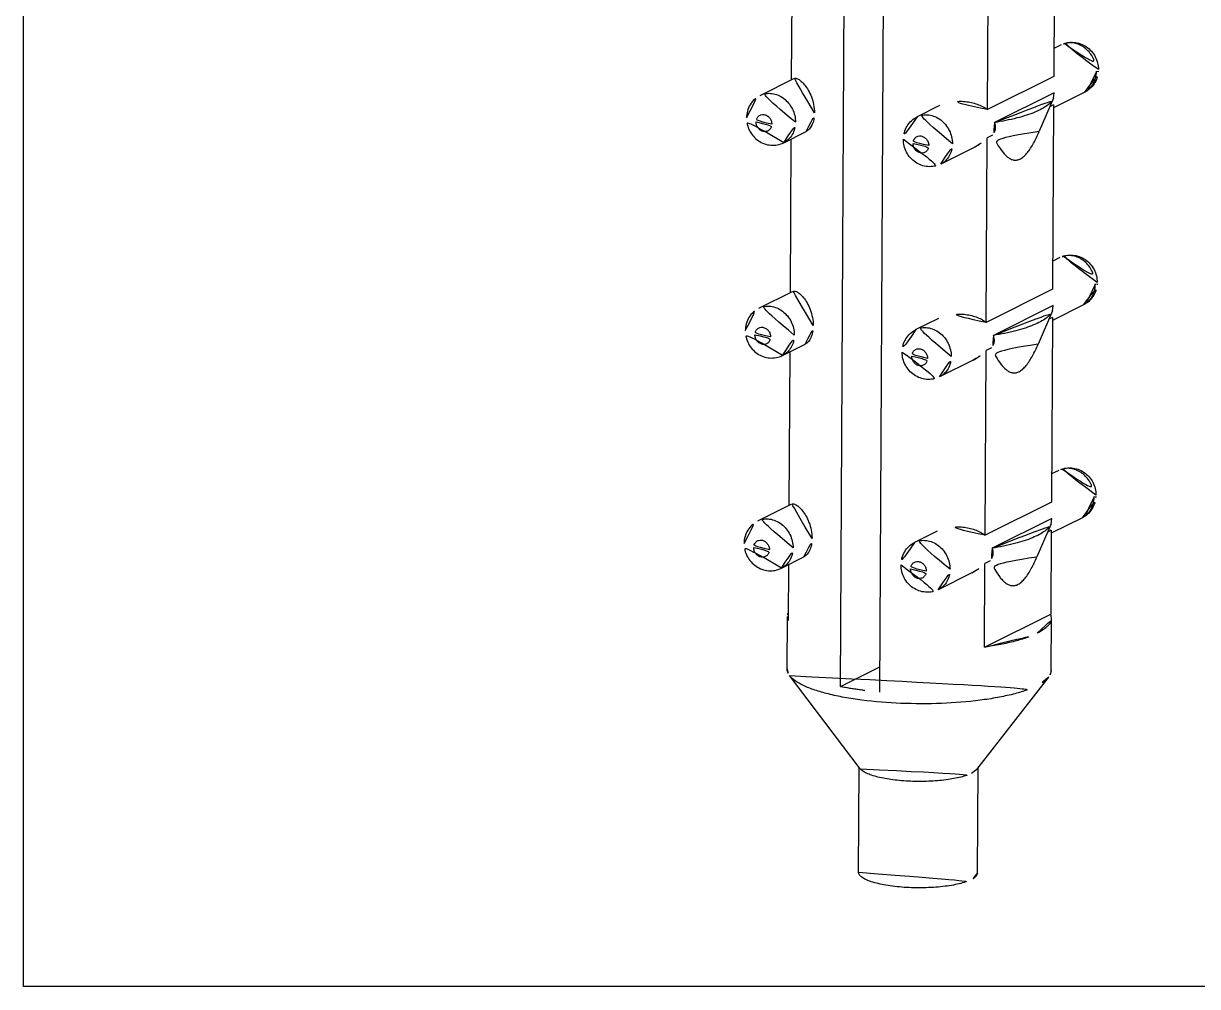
# Model space of a CAD drawing. Extents: x 16296675204 to 16296683393, y -37409618576 to -37409617244.
# Drawn here: x 16296676121.99 to 16296676148.65, y -37409618176.88 to -37409618155.02 of the extents above; entities that cross this region are included whole.
import ezdxf

# ---------------------------------------------------------------- set-up
doc = ezdxf.new("R2010")
doc.units = 0
doc.header["$LTSCALE"] = 10
doc.header["$MEASUREMENT"] = 0
doc.layers.get('0').update_dxf_attribs({"linetype": 'CONTINUOUS'})
doc.layers.add('02___PRT_ALL_AXES', color=7, linetype='CONTINUOUS')

msp = doc.modelspace()

# ---------------------------------------------------------------- linework, layer by layer
at = {"color": 7, "linetype": 'Continuous'}
for p, q in [((16296676140.545231, -37409618170.073677), (16296676140.70977, -37409618140.796539)), ((16296676141.436069, -37409618170.195374), (16296676141.600611, -37409618140.918243)), ((16296676145.400789, -37409618156.589317), (16296676144.044941, -37409618157.267052)), ((16296676145.38608, -37409618156.712784), (16296676145.0609, -37409618157.464157)), ((16296676145.386061, -37409618156.712936), (16296676145.400789, -37409618156.589317)), ((16296676145.385349, -37409618156.859909), (16296676145.305031, -37409618156.900047)), ((16296676143.999001, -37409618157.552887), (16296676143.87862, -37409618157.61306)), ((16296676145.37364, -37409618161.420532), (16296676144.01779, -37409618162.098267)), ((16296676145.358931, -37409618161.543991), (16296676145.033751, -37409618162.295357)), ((16296676145.35891, -37409618161.544159), (16296676145.37364, -37409618161.420532)), ((16296676145.358191, -37409618161.691116), (16296676145.27788, -37409618161.73127)), ((16296676143.971849, -37409618162.384102), (16296676143.851471, -37409618162.444267)), ((16296676145.346491, -37409618166.251747), (16296676143.990641, -37409618166.929466)), ((16296676145.331779, -37409618166.375198), (16296676145.006599, -37409618167.126579)), ((16296676145.33176, -37409618166.375366), (16296676145.346491, -37409618166.251747)), ((16296676145.331039, -37409618166.522331), (16296676145.250731, -37409618166.562477)), ((16296676143.9447, -37409618167.215309), (16296676143.82432, -37409618167.275482)), ((16296676139.33996, -37409618168.479622), (16296676139.359449, -37409618168.568901)), ((16296676143.813629, -37409618169.177383), (16296676145.320351, -37409618168.424217)), ((16296676145.339849, -37409618168.513496), (16296676145.320351, -37409618168.424217)), ((16296676140.545231, -37409618170.073677), (16296676141.43926, -37409618169.626793))]:
    msp.add_line(p, q, dxfattribs=at)
msp.add_lwpolyline([(16296676175.311331, -37409618176.88224), (16296676121.994961, -37409618176.88224), (16296676121.994961, -37409618094.542526), (16296676175.311331, -37409618094.542526)], close=True)
for centre, radius, start, end in [((16296676145.75568, -37409618155.901657), 0.447859, 105.0907784, 116.5407124), ((16296676145.7258, -37409618156.107269), 0.632541, 359.6900716, 3.3253834), ((16296676145.797529, -37409618156.060837), 0.604471, 354.7316924, 359.6765207), ((16296676145.728531, -37409618160.732857), 0.447859, 105.0907784, 116.5407124), ((16296676145.69865, -37409618160.938477), 0.632541, 359.6900716, 3.3253834), ((16296676145.77038, -37409618160.892059), 0.604471, 354.7316924, 359.6765207), ((16296676145.70138, -37409618165.564079), 0.447859, 105.0907784, 116.5407124), ((16296676145.67149, -37409618165.769691), 0.632541, 359.6900716, 3.3253834), ((16296676145.743231, -37409618165.723267), 0.604471, 354.7316924, 359.6765207)]:
    msp.add_arc(centre, radius, start, end, dxfattribs=at)
for points, knots in [([(16296676146.401991, -37409618156.064262), (16296676146.402269, -37409618156.013657), (16296676146.390091, -37409618155.911812), (16296676146.33572, -37409618155.76828), (16296676146.248631, -37409618155.641823), (16296676146.13385, -37409618155.540268), (16296676145.99782, -37409618155.47052), (16296676145.848761, -37409618155.438011), (16296676145.69673, -37409618155.445999), (16296676145.60037, -37409618155.478592), (16296676145.555559, -37409618155.500977)], [0, 0, 0, 0, 0.125412163, 0.251172451, 0.376846193, 0.502210914, 0.627115299, 0.751613101, 0.875868664, 1, 1, 1, 1]), ([(16296676145.63908, -37409618155.469254), (16296676145.67823, -37409618155.458687), (16296676145.76088, -37409618155.447998), (16296676145.886391, -37409618155.464317), (16296676146.008129, -37409618155.511467), (16296676146.15778, -37409618155.612328), (16296676146.30205, -37409618155.796913), (16296676146.35198, -37409618155.979118), (16296676146.357269, -37409618156.070572)], [0, 0, 0, 0, 0.114836293, 0.232872755, 0.355002748, 0.481207114, 0.740522847, 1, 1, 1, 1]), ([(16296676146.092091, -37409618156.574364), (16296676146.134821, -37409618156.553001), (16296676146.215071, -37409618156.498756), (16296676146.31016, -37409618156.389267), (16296676146.374689, -37409618156.259132), (16296676146.395029, -37409618156.164207), (16296676146.399441, -37409618156.116348)], [0, 0, 0, 0, 0.24938222, 0.499005027, 0.74905058, 1, 1, 1, 1]), ([(16296676146.35833, -37409618156.110687), (16296676146.358049, -37409618156.159897), (16296676146.346081, -37409618156.256897), (16296676146.292721, -37409618156.390617), (16296676146.207319, -37409618156.501183), (16296676146.13212, -37409618156.554337), (16296676146.092091, -37409618156.574364)], [0, 0, 0, 0, 0.26305497, 0.516337838, 0.760764768, 1, 1, 1, 1]), ([(16296676138.4114, -37409618157.159309), (16296676138.411699, -37409618157.106903), (16296676138.42592, -37409618157.001823), (16296676138.48818, -37409618156.855919), (16296676138.58777, -37409618156.732773), (16296676138.67474, -37409618156.672478), (16296676138.7213, -37409618156.649208)], [0, 0, 0, 0, 0.250995241, 0.50113091, 0.750689667, 1, 1, 1, 1]), ([(16296676139.524071, -37409618157.258911), (16296676139.524349, -37409618157.207527), (16296676139.51215, -37409618157.103439), (16296676139.458839, -37409618156.955521), (16296676139.373831, -37409618156.823067), (16296676139.262711, -37409618156.714973), (16296676139.13266, -37409618156.638542), (16296676138.99209, -37409618156.599312), (16296676138.85063, -37409618156.60054), (16296676138.76181, -37409618156.62896), (16296676138.7213, -37409618156.649223)], [0, 0, 0, 0, 0.129451959, 0.261224906, 0.393027892, 0.522644409, 0.648310085, 0.769235401, 0.885888901, 1, 1, 1, 1]), ([(16296676144.044941, -37409618157.267052), (16296676144.216021, -37409618157.239197), (16296676144.46039, -37409618157.190666), (16296676144.76383, -37409618157.103737), (16296676144.952271, -37409618157.035851), (16296676145.11035, -37409618156.963051), (16296676145.23658, -37409618156.885986), (16296676145.329941, -37409618156.80529), (16296676145.372761, -37409618156.743492), (16296676145.38599, -37409618156.712936)], [0, 0, 0, 0, 0.349334638, 0.501144104, 0.635835368, 0.752632332, 0.851368115, 0.932906752, 1, 1, 1, 1]), ([(16296676138.98601, -37409618157.301064), (16296676138.98616, -37409618157.275421), (16296676138.97687, -37409618157.223373), (16296676138.93844, -37409618157.155037), (16296676138.88059, -37409618157.104202), (16296676138.81097, -37409618157.078667), (16296676138.7395, -37409618157.083611), (16296676138.678419, -37409618157.119568), (16296676138.63855, -37409618157.179733), (16296676138.62982, -37409618157.227913), (16296676138.629681, -37409618157.252388)], [0, 0, 0, 0, 0.13222119, 0.266287333, 0.39709956, 0.521213518, 0.638907507, 0.754510424, 0.873783701, 1, 1, 1, 1]), ([(16296676143.0874, -37409618157.745689), (16296676143.08769, -37409618157.694313), (16296676143.075491, -37409618157.590218), (16296676143.022169, -37409618157.442299), (16296676142.93716, -37409618157.309837), (16296676142.82605, -37409618157.201736), (16296676142.695999, -37409618157.12532), (16296676142.555429, -37409618157.08609), (16296676142.413971, -37409618157.087318), (16296676142.32514, -37409618157.115738), (16296676142.284639, -37409618157.135986)], [0, 0, 0, 0, 0.129451958, 0.261224906, 0.393027891, 0.522644409, 0.648310085, 0.769235401, 0.885888901, 1, 1, 1, 1]), ([(16296676139.25783, -37409618157.72258), (16296676139.21303, -37409618157.74498), (16296676139.116659, -37409618157.777573), (16296676138.964621, -37409618157.785561), (16296676138.81555, -37409618157.753036), (16296676138.679501, -37409618157.683273), (16296676138.56472, -37409618157.581711), (16296676138.47765, -37409618157.455254), (16296676138.4233, -37409618157.311729), (16296676138.411119, -37409618157.209908), (16296676138.4114, -37409618157.159309)], [0, 0, 0, 0, 0.124126653, 0.248392657, 0.372910641, 0.497833568, 0.623206885, 0.748876612, 0.874606125, 1, 1, 1, 1]), ([(16296676138.629681, -37409618157.252388), (16296676138.629539, -37409618157.27803), (16296676138.63883, -37409618157.330093), (16296676138.67725, -37409618157.398407), (16296676138.735109, -37409618157.449249), (16296676138.804729, -37409618157.474777), (16296676138.8762, -37409618157.469841), (16296676138.937281, -37409618157.433884), (16296676138.97714, -37409618157.373718), (16296676138.98588, -37409618157.325546), (16296676138.98601, -37409618157.301064)], [0, 0, 0, 0, 0.13222119, 0.266287333, 0.39709956, 0.521213518, 0.638907507, 0.754510424, 0.873783701, 1, 1, 1, 1]), ([(16296676139.25783, -37409618157.722572), (16296676139.297859, -37409618157.70256), (16296676139.373051, -37409618157.649399), (16296676139.45846, -37409618157.538834), (16296676139.51182, -37409618157.405121), (16296676139.52379, -37409618157.308113), (16296676139.524071, -37409618157.258911)], [0, 0, 0, 0, 0.239235232, 0.483662162, 0.73694503, 1, 1, 1, 1]), ([(16296676142.284639, -37409618157.135986), (16296676142.238079, -37409618157.159264), (16296676142.15111, -37409618157.219551), (16296676142.051531, -37409618157.34269), (16296676141.98926, -37409618157.488586), (16296676141.97504, -37409618157.593681), (16296676141.974739, -37409618157.646088)], [0, 0, 0, 0, 0.249297278, 0.498857891, 0.749003889, 1, 1, 1, 1]), ([(16296676144.044941, -37409618157.267052), (16296676144.05414, -37409618157.28653), (16296676144.068871, -37409618157.329567), (16296676144.07168, -37409618157.402451), (16296676144.048441, -37409618157.48069), (16296676144.01754, -37409618157.529198), (16296676143.999001, -37409618157.552887)], [0, 0, 0, 0, 0.211465199, 0.441327156, 0.704593952, 1, 1, 1, 1]), ([(16296676141.974739, -37409618157.646088), (16296676141.974461, -37409618157.696693), (16296676141.98665, -37409618157.798538), (16296676142.04101, -37409618157.94207), (16296676142.128111, -37409618158.068527), (16296676142.24288, -37409618158.170082), (16296676142.37891, -37409618158.23983), (16296676142.527969, -37409618158.272339), (16296676142.68, -37409618158.264351), (16296676142.776369, -37409618158.231758), (16296676142.821171, -37409618158.209358)], [0, 0, 0, 0, 0.125412162, 0.251172451, 0.376846193, 0.502210914, 0.627115299, 0.751613101, 0.875868664, 1, 1, 1, 1]), ([(16296676142.549351, -37409618157.787842), (16296676142.5495, -37409618157.762199), (16296676142.540211, -37409618157.710136), (16296676142.50178, -37409618157.641823), (16296676142.44393, -37409618157.590981), (16296676142.37431, -37409618157.565453), (16296676142.302839, -37409618157.570389), (16296676142.24176, -37409618157.606354), (16296676142.201891, -37409618157.666512), (16296676142.193159, -37409618157.714684), (16296676142.19302, -37409618157.739166)], [0, 0, 0, 0, 0.132221257, 0.26628734, 0.397099522, 0.521213448, 0.638907473, 0.75451043, 0.873783761, 1, 1, 1, 1]), ([(16296676145.05876, -37409618157.469116), (16296676145.020241, -37409618157.558197), (16296676144.959869, -37409618157.687027), (16296676144.86718, -37409618157.845482), (16296676144.7959, -37409618157.946487), (16296676144.721189, -37409618158.028526), (16296676144.643209, -37409618158.087341), (16296676144.562441, -37409618158.118927), (16296676144.482109, -37409618158.120163), (16296676144.407101, -37409618158.094902), (16296676144.3381, -37409618158.049812), (16296676144.27371, -37409618157.989723), (16296676144.190689, -37409618157.890968), (16296676144.09672, -37409618157.744881), (16296676144.03116, -37409618157.61911), (16296676143.999001, -37409618157.552887)], [0, 0, 0, 0, 0.173087809, 0.253248541, 0.327149648, 0.39319113, 0.450410232, 0.499910326, 0.545212741, 0.590633428, 0.638989322, 0.691185098, 0.747191114, 0.868708797, 1, 1, 1, 1]), ([(16296676142.19302, -37409618157.739166), (16296676142.192869, -37409618157.764809), (16296676142.202169, -37409618157.816856), (16296676142.240589, -37409618157.885193), (16296676142.298441, -37409618157.936028), (16296676142.368059, -37409618157.961563), (16296676142.439529, -37409618157.956619), (16296676142.50062, -37409618157.920662), (16296676142.54048, -37409618157.860497), (16296676142.549219, -37409618157.812317), (16296676142.549351, -37409618157.787842)], [0, 0, 0, 0, 0.132221257, 0.26628734, 0.397099522, 0.521213448, 0.638907473, 0.75451043, 0.873783761, 1, 1, 1, 1]), ([(16296676142.821171, -37409618158.209351), (16296676142.861191, -37409618158.189339), (16296676142.93639, -37409618158.136177), (16296676143.02179, -37409618158.025612), (16296676143.075159, -37409618157.891899), (16296676143.08713, -37409618157.794891), (16296676143.0874, -37409618157.745689)], [0, 0, 0, 0, 0.239235232, 0.483662162, 0.73694503, 1, 1, 1, 1]), ([(16296676146.37484, -37409618160.89547), (16296676146.37512, -37409618160.844856), (16296676146.36293, -37409618160.743019), (16296676146.308571, -37409618160.599487), (16296676146.22147, -37409618160.473022), (16296676146.106701, -37409618160.371483), (16296676145.970671, -37409618160.301727), (16296676145.821609, -37409618160.269218), (16296676145.66958, -37409618160.277206), (16296676145.573219, -37409618160.309799), (16296676145.52841, -37409618160.332199)], [0, 0, 0, 0, 0.125412163, 0.251172451, 0.376846193, 0.502210914, 0.627115299, 0.751613101, 0.875868664, 1, 1, 1, 1]), ([(16296676145.611931, -37409618160.300453), (16296676145.651079, -37409618160.289902), (16296676145.73373, -37409618160.279213), (16296676145.85924, -37409618160.295532), (16296676145.98097, -37409618160.342667), (16296676146.13063, -37409618160.443542), (16296676146.2749, -37409618160.628113), (16296676146.324829, -37409618160.810333), (16296676146.33012, -37409618160.901787)], [0, 0, 0, 0, 0.114836293, 0.232872755, 0.355002748, 0.481207114, 0.740522847, 1, 1, 1, 1]), ([(16296676146.064939, -37409618161.405571), (16296676146.10767, -37409618161.384216), (16296676146.18792, -37409618161.329964), (16296676146.28301, -37409618161.220482), (16296676146.34754, -37409618161.090347), (16296676146.36788, -37409618160.995422), (16296676146.37229, -37409618160.947563)], [0, 0, 0, 0, 0.24938222, 0.499005027, 0.74905058, 1, 1, 1, 1]), ([(16296676146.331181, -37409618160.941902), (16296676146.3309, -37409618160.991096), (16296676146.31893, -37409618161.088112), (16296676146.26557, -37409618161.221817), (16296676146.180161, -37409618161.33239), (16296676146.104971, -37409618161.385551), (16296676146.064939, -37409618161.405563)], [0, 0, 0, 0, 0.26305497, 0.516337838, 0.760764768, 1, 1, 1, 1]), ([(16296676138.384251, -37409618161.990517), (16296676138.38455, -37409618161.938118), (16296676138.398769, -37409618161.833023), (16296676138.461029, -37409618161.687134), (16296676138.560619, -37409618161.563988), (16296676138.647591, -37409618161.503693), (16296676138.694151, -37409618161.480423)], [0, 0, 0, 0, 0.250995241, 0.50113091, 0.750689667, 1, 1, 1, 1]), ([(16296676139.49691, -37409618162.090118), (16296676139.4972, -37409618162.03875), (16296676139.485001, -37409618161.934647), (16296676139.431681, -37409618161.786728), (16296676139.34667, -37409618161.654266), (16296676139.235559, -37409618161.546181), (16296676139.105511, -37409618161.469757), (16296676138.964939, -37409618161.430527), (16296676138.823481, -37409618161.431763), (16296676138.73465, -37409618161.460167), (16296676138.694151, -37409618161.480423)], [0, 0, 0, 0, 0.129451959, 0.261224906, 0.393027892, 0.522644409, 0.648310085, 0.769235401, 0.885888901, 1, 1, 1, 1]), ([(16296676144.01779, -37409618162.098267), (16296676144.188869, -37409618162.070396), (16296676144.433241, -37409618162.021873), (16296676144.736679, -37409618161.934952), (16296676144.925119, -37409618161.867073), (16296676145.0832, -37409618161.794258), (16296676145.209431, -37409618161.717209), (16296676145.30279, -37409618161.636497), (16296676145.34561, -37409618161.574699), (16296676145.358841, -37409618161.544151)], [0, 0, 0, 0, 0.349334638, 0.501144104, 0.635835368, 0.752632332, 0.851368115, 0.932906752, 1, 1, 1, 1]), ([(16296676138.95886, -37409618162.132278), (16296676138.959009, -37409618162.106644), (16296676138.94972, -37409618162.054573), (16296676138.911289, -37409618161.986259), (16296676138.853439, -37409618161.935417), (16296676138.783819, -37409618161.909882), (16296676138.712351, -37409618161.914818), (16296676138.65127, -37409618161.950783), (16296676138.611401, -37409618162.010941), (16296676138.602671, -37409618162.05912), (16296676138.60253, -37409618162.083603)], [0, 0, 0, 0, 0.13222119, 0.266287333, 0.39709956, 0.521213518, 0.638907507, 0.754510424, 0.873783701, 1, 1, 1, 1]), ([(16296676139.23068, -37409618162.553787), (16296676139.185881, -37409618162.576187), (16296676139.08951, -37409618162.60878), (16296676138.937469, -37409618162.616768), (16296676138.788389, -37409618162.584251), (16296676138.652349, -37409618162.514481), (16296676138.537571, -37409618162.412933), (16296676138.4505, -37409618162.286453), (16296676138.396151, -37409618162.142937), (16296676138.38397, -37409618162.041107), (16296676138.384251, -37409618161.990517)], [0, 0, 0, 0, 0.124126653, 0.248392657, 0.372910641, 0.497833568, 0.623206885, 0.748876612, 0.874606125, 1, 1, 1, 1]), ([(16296676138.60253, -37409618162.083603), (16296676138.602381, -37409618162.109253), (16296676138.611679, -37409618162.161301), (16296676138.650101, -37409618162.229607), (16296676138.707951, -37409618162.280457), (16296676138.777571, -37409618162.305992), (16296676138.849039, -37409618162.301064), (16296676138.91013, -37409618162.265091), (16296676138.949989, -37409618162.204933), (16296676138.958719, -37409618162.156754), (16296676138.95886, -37409618162.132278)], [0, 0, 0, 0, 0.13222119, 0.266287333, 0.39709956, 0.521213518, 0.638907507, 0.754510424, 0.873783701, 1, 1, 1, 1]), ([(16296676139.23068, -37409618162.553787), (16296676139.2707, -37409618162.533768), (16296676139.3459, -37409618162.480614), (16296676139.431299, -37409618162.370049), (16296676139.484671, -37409618162.236328), (16296676139.496639, -37409618162.139328), (16296676139.49691, -37409618162.090118)], [0, 0, 0, 0, 0.239235232, 0.483662162, 0.73694503, 1, 1, 1, 1]), ([(16296676142.257481, -37409618161.967194), (16296676142.21093, -37409618161.990463), (16296676142.12396, -37409618162.050758), (16296676142.02437, -37409618162.173897), (16296676141.962111, -37409618162.319801), (16296676141.947889, -37409618162.424896), (16296676141.94759, -37409618162.477287)], [0, 0, 0, 0, 0.249297278, 0.498857891, 0.749003889, 1, 1, 1, 1]), ([(16296676143.060249, -37409618162.576897), (16296676143.060539, -37409618162.525528), (16296676143.04834, -37409618162.421432), (16296676142.99502, -37409618162.273514), (16296676142.910009, -37409618162.141052), (16296676142.798901, -37409618162.032959), (16296676142.66885, -37409618161.956543), (16296676142.52828, -37409618161.917297), (16296676142.38682, -37409618161.918533), (16296676142.297991, -37409618161.946953), (16296676142.25749, -37409618161.967201)], [0, 0, 0, 0, 0.129451958, 0.261224906, 0.393027891, 0.522644409, 0.648310085, 0.769235401, 0.885888901, 1, 1, 1, 1]), ([(16296676144.01779, -37409618162.098267), (16296676144.026991, -37409618162.117737), (16296676144.041719, -37409618162.160767), (16296676144.044531, -37409618162.233658), (16296676144.02129, -37409618162.311897), (16296676143.990391, -37409618162.360413), (16296676143.971849, -37409618162.384102)], [0, 0, 0, 0, 0.211465199, 0.441327156, 0.704593952, 1, 1, 1, 1]), ([(16296676142.5222, -37409618162.619057), (16296676142.522341, -37409618162.593407), (16296676142.51306, -37409618162.541351), (16296676142.47463, -37409618162.473038), (16296676142.416771, -37409618162.422203), (16296676142.34716, -37409618162.39666), (16296676142.27569, -37409618162.401604), (16296676142.214609, -37409618162.437561), (16296676142.17474, -37409618162.497719), (16296676142.166, -37409618162.545898), (16296676142.165871, -37409618162.570374)], [0, 0, 0, 0, 0.132221257, 0.26628734, 0.397099522, 0.521213448, 0.638907473, 0.75451043, 0.873783761, 1, 1, 1, 1]), ([(16296676145.03161, -37409618162.300331), (16296676144.99309, -37409618162.389397), (16296676144.932711, -37409618162.518227), (16296676144.840019, -37409618162.676697), (16296676144.768749, -37409618162.777687), (16296676144.69404, -37409618162.859741), (16296676144.61606, -37409618162.918549), (16296676144.53528, -37409618162.950142), (16296676144.45496, -37409618162.951378), (16296676144.37995, -37409618162.926109), (16296676144.310949, -37409618162.881027), (16296676144.246559, -37409618162.82093), (16296676144.16354, -37409618162.722183), (16296676144.069571, -37409618162.576088), (16296676144.004, -37409618162.450317), (16296676143.971849, -37409618162.384102)], [0, 0, 0, 0, 0.173087809, 0.253248541, 0.327149648, 0.39319113, 0.450410232, 0.499910326, 0.545212741, 0.590633428, 0.638989322, 0.691185098, 0.747191114, 0.868708797, 1, 1, 1, 1]), ([(16296676141.94759, -37409618162.477287), (16296676141.947309, -37409618162.527901), (16296676141.95949, -37409618162.629753), (16296676142.013861, -37409618162.773277), (16296676142.10095, -37409618162.899742), (16296676142.215731, -37409618163.001289), (16296676142.351761, -37409618163.071037), (16296676142.50082, -37409618163.103554), (16296676142.652849, -37409618163.095558), (16296676142.74921, -37409618163.062973), (16296676142.79402, -37409618163.040573)], [0, 0, 0, 0, 0.125412162, 0.251172451, 0.376846193, 0.502210914, 0.627115299, 0.751613101, 0.875868664, 1, 1, 1, 1]), ([(16296676142.165871, -37409618162.570374), (16296676142.16572, -37409618162.596024), (16296676142.175011, -37409618162.648079), (16296676142.21344, -37409618162.716393), (16296676142.27129, -37409618162.767227), (16296676142.34091, -37409618162.79277), (16296676142.41238, -37409618162.787827), (16296676142.473459, -37409618162.751869), (16296676142.51333, -37409618162.691711), (16296676142.52206, -37409618162.643532), (16296676142.5222, -37409618162.619057)], [0, 0, 0, 0, 0.132221257, 0.26628734, 0.397099522, 0.521213448, 0.638907473, 0.75451043, 0.873783761, 1, 1, 1, 1]), ([(16296676142.79402, -37409618163.040558), (16296676142.83404, -37409618163.020554), (16296676142.909241, -37409618162.967377), (16296676142.99464, -37409618162.856827), (16296676143.04801, -37409618162.723106), (16296676143.05998, -37409618162.626106), (16296676143.060249, -37409618162.576897)], [0, 0, 0, 0, 0.239235232, 0.483662162, 0.73694503, 1, 1, 1, 1]), ([(16296676146.347679, -37409618165.726677), (16296676146.347969, -37409618165.676071), (16296676146.335779, -37409618165.574226), (16296676146.28142, -37409618165.430687), (16296676146.194321, -37409618165.30423), (16296676146.07955, -37409618165.20269), (16296676145.94351, -37409618165.132927), (16296676145.79446, -37409618165.100433), (16296676145.642429, -37409618165.108421), (16296676145.546061, -37409618165.141006), (16296676145.501261, -37409618165.163406)], [0, 0, 0, 0, 0.125412163, 0.251172451, 0.376846193, 0.502210914, 0.627115299, 0.751613101, 0.875868664, 1, 1, 1, 1]), ([(16296676145.58478, -37409618165.13166), (16296676145.62392, -37409618165.121109), (16296676145.706579, -37409618165.11042), (16296676145.832081, -37409618165.126747), (16296676145.953819, -37409618165.173889), (16296676146.103479, -37409618165.27475), (16296676146.247749, -37409618165.459328), (16296676146.29767, -37409618165.641541), (16296676146.302971, -37409618165.732986)], [0, 0, 0, 0, 0.114836293, 0.232872755, 0.355002748, 0.481207114, 0.740522847, 1, 1, 1, 1]), ([(16296676146.03779, -37409618166.236778), (16296676146.080521, -37409618166.215424), (16296676146.16077, -37409618166.161179), (16296676146.255859, -37409618166.051689), (16296676146.320379, -37409618165.921547), (16296676146.340731, -37409618165.82663), (16296676146.34514, -37409618165.77877)], [0, 0, 0, 0, 0.24938222, 0.499005027, 0.74905058, 1, 1, 1, 1]), ([(16296676146.304029, -37409618165.773109), (16296676146.303749, -37409618165.822319), (16296676146.29178, -37409618165.919319), (16296676146.238411, -37409618166.05304), (16296676146.153009, -37409618166.163597), (16296676146.07782, -37409618166.216759), (16296676146.03779, -37409618166.236778)], [0, 0, 0, 0, 0.26305497, 0.516337838, 0.760764768, 1, 1, 1, 1]), ([(16296676138.3571, -37409618166.821716), (16296676138.357401, -37409618166.769333), (16296676138.37162, -37409618166.664238), (16296676138.43388, -37409618166.518341), (16296676138.53347, -37409618166.395203), (16296676138.62044, -37409618166.3349), (16296676138.66699, -37409618166.31163)], [0, 0, 0, 0, 0.250995241, 0.50113091, 0.750689667, 1, 1, 1, 1]), ([(16296676139.469761, -37409618166.921333), (16296676139.470051, -37409618166.869957), (16296676139.45785, -37409618166.765862), (16296676139.40453, -37409618166.617943), (16296676139.319521, -37409618166.485481), (16296676139.20841, -37409618166.377388), (16296676139.07836, -37409618166.300957), (16296676138.93779, -37409618166.261726), (16296676138.796329, -37409618166.262962), (16296676138.7075, -37409618166.291382), (16296676138.667, -37409618166.311638)], [0, 0, 0, 0, 0.129451959, 0.261224906, 0.393027892, 0.522644409, 0.648310085, 0.769235401, 0.885888901, 1, 1, 1, 1]), ([(16296676143.990641, -37409618166.929466), (16296676144.16172, -37409618166.901619), (16296676144.40609, -37409618166.853081), (16296676144.70953, -37409618166.766159), (16296676144.89797, -37409618166.698273), (16296676145.056049, -37409618166.625473), (16296676145.18228, -37409618166.548424), (16296676145.27564, -37409618166.467712), (16296676145.31846, -37409618166.405907), (16296676145.33169, -37409618166.375366)], [0, 0, 0, 0, 0.349334638, 0.501144104, 0.635835368, 0.752632332, 0.851368115, 0.932906752, 1, 1, 1, 1]), ([(16296676139.203529, -37409618167.385002), (16296676139.15872, -37409618167.407387), (16296676139.062361, -37409618167.439987), (16296676138.910311, -37409618167.447983), (16296676138.76124, -37409618167.415459), (16296676138.6252, -37409618167.345703), (16296676138.51042, -37409618167.244133), (16296676138.423349, -37409618167.117668), (16296676138.368999, -37409618166.974152), (16296676138.356819, -37409618166.87233), (16296676138.3571, -37409618166.821716)], [0, 0, 0, 0, 0.124126653, 0.248392657, 0.372910641, 0.497833568, 0.623206885, 0.748876612, 0.874606125, 1, 1, 1, 1]), ([(16296676138.57538, -37409618166.91481), (16296676138.57523, -37409618166.940453), (16296676138.58452, -37409618166.992508), (16296676138.62295, -37409618167.060829), (16296676138.680799, -37409618167.111671), (16296676138.75042, -37409618167.137199), (16296676138.82189, -37409618167.132263), (16296676138.882971, -37409618167.096313), (16296676138.92284, -37409618167.03614), (16296676138.93157, -37409618166.987968), (16296676138.931709, -37409618166.963493)], [0, 0, 0, 0, 0.13222119, 0.266287333, 0.39709956, 0.521213518, 0.638907507, 0.754510424, 0.873783701, 1, 1, 1, 1]), ([(16296676138.931709, -37409618166.963493), (16296676138.93185, -37409618166.937843), (16296676138.922569, -37409618166.885788), (16296676138.88414, -37409618166.817467), (16296676138.826281, -37409618166.766617), (16296676138.75667, -37409618166.741096), (16296676138.6852, -37409618166.746033), (16296676138.624109, -37409618166.78199), (16296676138.584249, -37409618166.842163), (16296676138.57551, -37409618166.890327), (16296676138.57538, -37409618166.91481)], [0, 0, 0, 0, 0.13222119, 0.266287333, 0.39709956, 0.521213518, 0.638907507, 0.754510424, 0.873783701, 1, 1, 1, 1]), ([(16296676139.203529, -37409618167.384987), (16296676139.243549, -37409618167.364983), (16296676139.31875, -37409618167.311821), (16296676139.40415, -37409618167.201263), (16296676139.45752, -37409618167.067543), (16296676139.46949, -37409618166.970543), (16296676139.469761, -37409618166.921333)], [0, 0, 0, 0, 0.239235232, 0.483662162, 0.73694503, 1, 1, 1, 1]), ([(16296676142.23033, -37409618166.798409), (16296676142.183781, -37409618166.821678), (16296676142.096809, -37409618166.881973), (16296676141.997219, -37409618167.005112), (16296676141.934959, -37409618167.151009), (16296676141.920731, -37409618167.256104), (16296676141.920441, -37409618167.308502)], [0, 0, 0, 0, 0.249297278, 0.498857891, 0.749003889, 1, 1, 1, 1]), ([(16296676143.0331, -37409618167.408112), (16296676143.03339, -37409618167.356743), (16296676143.021191, -37409618167.25264), (16296676142.967871, -37409618167.104721), (16296676142.88286, -37409618166.97226), (16296676142.771749, -37409618166.864166), (16296676142.641701, -37409618166.787743), (16296676142.501129, -37409618166.748512), (16296676142.359671, -37409618166.749741), (16296676142.27084, -37409618166.77816), (16296676142.230339, -37409618166.798424)], [0, 0, 0, 0, 0.129451958, 0.261224906, 0.393027891, 0.522644409, 0.648310085, 0.769235401, 0.885888901, 1, 1, 1, 1]), ([(16296676143.990641, -37409618166.929466), (16296676143.99983, -37409618166.948952), (16296676144.01457, -37409618166.991989), (16296676144.01738, -37409618167.064873), (16296676143.994141, -37409618167.143097), (16296676143.96323, -37409618167.19162), (16296676143.9447, -37409618167.215309)], [0, 0, 0, 0, 0.211465199, 0.441327156, 0.704593952, 1, 1, 1, 1]), ([(16296676142.49505, -37409618167.450256), (16296676142.49519, -37409618167.424622), (16296676142.485901, -37409618167.372566), (16296676142.447479, -37409618167.304237), (16296676142.38962, -37409618167.253403), (16296676142.320009, -37409618167.227867), (16296676142.248541, -37409618167.232811), (16296676142.18745, -37409618167.268768), (16296676142.147591, -37409618167.328934), (16296676142.138849, -37409618167.377113), (16296676142.13872, -37409618167.401588)], [0, 0, 0, 0, 0.132221257, 0.26628734, 0.397099522, 0.521213448, 0.638907473, 0.75451043, 0.873783761, 1, 1, 1, 1]), ([(16296676145.004459, -37409618167.131538), (16296676144.96594, -37409618167.220619), (16296676144.90556, -37409618167.349449), (16296676144.81287, -37409618167.507896), (16296676144.74159, -37409618167.60891), (16296676144.666889, -37409618167.690948), (16296676144.588909, -37409618167.749763), (16296676144.508129, -37409618167.781349), (16296676144.427811, -37409618167.782593), (16296676144.3528, -37409618167.757317), (16296676144.2838, -37409618167.712227), (16296676144.21941, -37409618167.652138), (16296676144.136391, -37409618167.553391), (16296676144.042419, -37409618167.407303), (16296676143.976851, -37409618167.281532), (16296676143.9447, -37409618167.215309)], [0, 0, 0, 0, 0.173087809, 0.253248541, 0.327149648, 0.39319113, 0.450410232, 0.499910326, 0.545212741, 0.590633428, 0.638989322, 0.691185098, 0.747191114, 0.868708797, 1, 1, 1, 1]), ([(16296676141.920441, -37409618167.308502), (16296676141.92016, -37409618167.359123), (16296676141.932341, -37409618167.460953), (16296676141.98671, -37409618167.604492), (16296676142.073799, -37409618167.730957), (16296676142.18858, -37409618167.832497), (16296676142.32461, -37409618167.902252), (16296676142.473669, -37409618167.934753), (16296676142.6257, -37409618167.926773), (16296676142.722059, -37409618167.894173), (16296676142.76687, -37409618167.87178)], [0, 0, 0, 0, 0.125412162, 0.251172451, 0.376846193, 0.502210914, 0.627115299, 0.751613101, 0.875868664, 1, 1, 1, 1]), ([(16296676142.13872, -37409618167.401588), (16296676142.138571, -37409618167.427231), (16296676142.14786, -37409618167.479286), (16296676142.186291, -37409618167.547607), (16296676142.244141, -37409618167.59845), (16296676142.313761, -37409618167.623978), (16296676142.385229, -37409618167.619041), (16296676142.44631, -37409618167.583076), (16296676142.486179, -37409618167.522919), (16296676142.494909, -37409618167.474747), (16296676142.49505, -37409618167.450256)], [0, 0, 0, 0, 0.132221257, 0.26628734, 0.397099522, 0.521213448, 0.638907473, 0.75451043, 0.873783761, 1, 1, 1, 1]), ([(16296676142.766859, -37409618167.871773), (16296676142.80689, -37409618167.851761), (16296676142.88209, -37409618167.798599), (16296676142.967489, -37409618167.688026), (16296676143.020861, -37409618167.554321), (16296676143.032829, -37409618167.457314), (16296676143.0331, -37409618167.408112)], [0, 0, 0, 0, 0.239235232, 0.483662162, 0.73694503, 1, 1, 1, 1]), ([(16296676139.352619, -37409618168.409927), (16296676139.350571, -37409618168.415649), (16296676139.343439, -37409618168.438217), (16296676139.340059, -37409618168.462021), (16296676139.33996, -37409618168.479622)], [0, 0, 0, 0, 0.256459594, 1, 1, 1, 1]), ([(16296676145.012409, -37409618168.861649), (16296676145.06119, -37409618168.837273), (16296676145.14784, -37409618168.788254), (16296676145.25391, -37409618168.702751), (16296676145.322309, -37409618168.612007), (16296676145.33967, -37409618168.544479), (16296676145.339849, -37409618168.513496)], [0, 0, 0, 0, 0.327708956, 0.596202456, 0.81381354, 1, 1, 1, 1]), ([(16296676143.813629, -37409618169.177383), (16296676143.935921, -37409618169.160248), (16296676144.16791, -37409618169.122276), (16296676144.492661, -37409618169.049919), (16296676144.77187, -37409618168.966331), (16296676144.93886, -37409618168.898407), (16296676145.012409, -37409618168.861649)], [0, 0, 0, 0, 0.297779508, 0.566554725, 0.801727028, 1, 1, 1, 1]), ([(16296676140.545231, -37409618170.073677), (16296676140.686569, -37409618170.101471), (16296676140.9827, -37409618170.149529), (16296676141.28087, -37409618170.182007), (16296676141.436069, -37409618170.195374)], [0, 0, 0, 0, 0.480442195, 1, 1, 1, 1])]:
    msp.add_open_spline(points, degree=3, knots=knots, dxfattribs=at)
at = {"layer": '02___PRT_ALL_AXES', "color": 7, "linetype": 'Continuous'}
for p, q in [((16296676145.4125, -37409618152.028702), (16296676145.38895, -37409618156.218979)), ((16296676139.448021, -37409618152.809883), (16296676139.428431, -37409618156.295738)), ((16296676143.882219, -37409618156.97213), (16296676143.905769, -37409618152.781853)), ((16296676145.555559, -37409618155.500977), (16296676145.392521, -37409618155.582481)), ((16296676138.7213, -37409618156.649208), (16296676139.484079, -37409618156.267921)), ((16296676145.38895, -37409618156.218979), (16296676143.882219, -37409618156.97213)), ((16296676146.092091, -37409618156.574364), (16296676145.38496, -37409618156.927834)), ((16296676142.797199, -37409618156.879784), (16296676142.284639, -37409618157.135986)), ((16296676145.385349, -37409618156.859909), (16296676145.361799, -37409618161.050194)), ((16296676139.25783, -37409618157.72258), (16296676139.770519, -37409618157.466309)), ((16296676139.42087, -37409618157.641083), (16296676139.401279, -37409618161.126953)), ((16296676143.85507, -37409618161.803337), (16296676143.87862, -37409618157.61306)), ((16296676143.58395, -37409618157.828079), (16296676142.821171, -37409618158.209358)), ((16296676145.52841, -37409618160.332199), (16296676145.36537, -37409618160.413696)), ((16296676138.694151, -37409618161.480423), (16296676139.45693, -37409618161.099136)), ((16296676145.361799, -37409618161.050194), (16296676143.85507, -37409618161.803337)), ((16296676146.064939, -37409618161.405571), (16296676145.357809, -37409618161.759033)), ((16296676142.77005, -37409618161.710983), (16296676142.257481, -37409618161.967194)), ((16296676145.358191, -37409618161.691116), (16296676145.334641, -37409618165.881401)), ((16296676139.23068, -37409618162.553787), (16296676139.74337, -37409618162.297523)), ((16296676143.827921, -37409618166.634552), (16296676143.851471, -37409618162.444267)), ((16296676139.393721, -37409618162.472298), (16296676139.37413, -37409618165.95816)), ((16296676143.556801, -37409618162.659286), (16296676142.79402, -37409618163.040573)), ((16296676145.501261, -37409618165.163406), (16296676145.338221, -37409618165.244904)), ((16296676145.334641, -37409618165.881401), (16296676143.827921, -37409618166.634552)), ((16296676138.66699, -37409618166.31163), (16296676139.429779, -37409618165.930344)), ((16296676146.03779, -37409618166.236778), (16296676145.33066, -37409618166.590248)), ((16296676142.742901, -37409618166.542198), (16296676142.23033, -37409618166.798409)), ((16296676145.331039, -37409618166.522331), (16296676145.320351, -37409618168.424217)), ((16296676139.203529, -37409618167.385002), (16296676139.716221, -37409618167.128731)), ((16296676139.36657, -37409618167.303497), (16296676139.359449, -37409618168.568901)), ((16296676143.52964, -37409618167.490501), (16296676142.76687, -37409618167.87178)), ((16296676143.813629, -37409618169.177383), (16296676143.82432, -37409618167.275482)), ((16296676139.33325, -37409618169.672638), (16296676139.339951, -37409618168.479698)), ((16296676145.333151, -37409618169.706352), (16296676145.339861, -37409618168.51342)), ((16296676140.996229, -37409618171.938477), (16296676139.38949, -37409618169.82299)), ((16296676143.64481, -37409618171.953369), (16296676145.275221, -37409618169.856056)), ((16296676140.95734, -37409618174.28643), (16296676140.97073, -37409618171.904907)), ((16296676143.64481, -37409618171.953369), (16296676143.523529, -37409618172.042686)), ((16296676143.657301, -37409618174.301598), (16296676143.670679, -37409618171.920067))]:
    msp.add_line(p, q, dxfattribs=at)
for points, knots in [([(16296676139.954149, -37409618157.04393), (16296676139.9545, -37409618156.981842), (16296676139.941879, -37409618156.85791), (16296676139.89172, -37409618156.684502), (16296676139.82085, -37409618156.534714), (16296676139.741699, -37409618156.41716), (16296676139.66452, -37409618156.333809), (16296676139.60247, -37409618156.2873), (16296676139.558121, -37409618156.267174), (16296676139.530371, -37409618156.260246), (16296676139.50532, -37409618156.260094), (16296676139.49028, -37409618156.264771), (16296676139.48369, -37409618156.26812)], [0, 0, 0, 0, 0.188908674, 0.376073293, 0.54675457, 0.691061789, 0.805447283, 0.891159386, 0.924666629, 0.953027635, 0.977533432, 1, 1, 1, 1]), ([(16296676143.882219, -37409618156.97213), (16296676143.81345, -37409618156.9179), (16296676143.691509, -37409618156.85714), (16296676143.518, -37409618156.807617), (16296676143.23259, -37409618156.760872), (16296676142.97224, -37409618156.792343), (16296676142.796049, -37409618156.880363)], [0, 0, 0, 0, 0.232176021, 0.353206422, 0.477864579, 1, 1, 1, 1]), ([(16296676139.768881, -37409618157.467117), (16296676139.827, -37409618157.438118), (16296676139.898109, -37409618157.341881), (16296676139.944771, -37409618157.189903), (16296676139.953859, -37409618157.094437), (16296676139.954149, -37409618157.04393)], [0, 0, 0, 0, 0.406664804, 0.683745555, 1, 1, 1, 1]), ([(16296676143.585501, -37409618157.827301), (16296676143.61253, -37409618157.813744), (16296676143.71876, -37409618157.755112), (16296676143.816071, -37409618157.679298), (16296676143.87862, -37409618157.61306)], [0, 0, 0, 0, 0.249256891, 1, 1, 1, 1]), ([(16296676139.927, -37409618161.875137), (16296676139.927349, -37409618161.813049), (16296676139.91473, -37409618161.689133), (16296676139.864571, -37409618161.515709), (16296676139.79369, -37409618161.365913), (16296676139.71455, -37409618161.248367), (16296676139.637369, -37409618161.165024), (16296676139.57531, -37409618161.118523), (16296676139.53097, -37409618161.098373), (16296676139.50322, -37409618161.091469), (16296676139.47817, -37409618161.091301), (16296676139.463131, -37409618161.095993), (16296676139.456539, -37409618161.099327)], [0, 0, 0, 0, 0.188908674, 0.376073293, 0.54675457, 0.691061789, 0.805447283, 0.891159386, 0.924666629, 0.953027635, 0.977533432, 1, 1, 1, 1]), ([(16296676143.85507, -37409618161.803337), (16296676143.786301, -37409618161.749107), (16296676143.66436, -37409618161.688347), (16296676143.49085, -37409618161.63884), (16296676143.205441, -37409618161.592087), (16296676142.945089, -37409618161.623558), (16296676142.76889, -37409618161.711571)], [0, 0, 0, 0, 0.232176021, 0.353206422, 0.477864579, 1, 1, 1, 1]), ([(16296676139.74173, -37409618162.298332), (16296676139.79985, -37409618162.269333), (16296676139.870951, -37409618162.173103), (16296676139.91761, -37409618162.021111), (16296676139.92671, -37409618161.925652), (16296676139.927, -37409618161.875137)], [0, 0, 0, 0, 0.406664804, 0.683745555, 1, 1, 1, 1]), ([(16296676143.55835, -37409618162.658524), (16296676143.585381, -37409618162.644943), (16296676143.69161, -37409618162.586319), (16296676143.788919, -37409618162.510513), (16296676143.851471, -37409618162.444267)], [0, 0, 0, 0, 0.249256891, 1, 1, 1, 1]), ([(16296676139.899839, -37409618166.706352), (16296676139.90019, -37409618166.644257), (16296676139.887581, -37409618166.520332), (16296676139.83742, -37409618166.346916), (16296676139.766541, -37409618166.197128), (16296676139.687401, -37409618166.079582), (16296676139.61022, -37409618165.996231), (16296676139.548161, -37409618165.949722), (16296676139.50382, -37409618165.929588), (16296676139.47607, -37409618165.922684), (16296676139.451019, -37409618165.922508), (16296676139.43597, -37409618165.927193), (16296676139.42939, -37409618165.930527)], [0, 0, 0, 0, 0.188908674, 0.376073293, 0.54675457, 0.691061789, 0.805447283, 0.891159386, 0.924666629, 0.953027635, 0.977533432, 1, 1, 1, 1]), ([(16296676143.827921, -37409618166.634552), (16296676143.75915, -37409618166.580322), (16296676143.637199, -37409618166.519562), (16296676143.46369, -37409618166.470047), (16296676143.178289, -37409618166.423286), (16296676142.917931, -37409618166.454773), (16296676142.741739, -37409618166.542793)], [0, 0, 0, 0, 0.232176021, 0.353206422, 0.477864579, 1, 1, 1, 1]), ([(16296676139.714569, -37409618167.129539), (16296676139.772699, -37409618167.10054), (16296676139.8438, -37409618167.004303), (16296676139.890459, -37409618166.852318), (16296676139.899561, -37409618166.756866), (16296676139.899839, -37409618166.706352)], [0, 0, 0, 0, 0.406664804, 0.683745555, 1, 1, 1, 1]), ([(16296676143.5312, -37409618167.489723), (16296676143.558229, -37409618167.476158), (16296676143.664459, -37409618167.417526), (16296676143.76177, -37409618167.341713), (16296676143.82432, -37409618167.275482)], [0, 0, 0, 0, 0.249256891, 1, 1, 1, 1]), ([(16296676139.33326, -37409618169.672638), (16296676139.33313, -37409618169.698212), (16296676139.343861, -37409618169.752853), (16296676139.372141, -37409618169.800148), (16296676139.3895, -37409618169.82299)], [0, 0, 0, 0, 0.47136823, 1, 1, 1, 1]), ([(16296676139.3895, -37409618169.82299), (16296676139.42375, -37409618169.868057), (16296676139.524269, -37409618169.954567), (16296676139.71921, -37409618170.060913), (16296676139.974449, -37409618170.159447), (16296676140.284691, -37409618170.247391), (16296676140.643299, -37409618170.322777), (16296676141.191469, -37409618170.406311), (16296676141.929831, -37409618170.46489), (16296676142.827959, -37409618170.466057), (16296676143.560909, -37409618170.409409), (16296676144.100401, -37409618170.32695), (16296676144.44972, -37409618170.252487), (16296676144.749041, -37409618170.165314), (16296676144.92757, -37409618170.093643), (16296676145.005699, -37409618170.054581)], [0, 0, 0, 0, 0.029343938, 0.067510224, 0.114827429, 0.170807058, 0.234496415, 0.30462986, 0.458096793, 0.617852862, 0.769746917, 0.838555187, 0.90060718, 0.954725156, 1, 1, 1, 1]), ([(16296676145.275221, -37409618169.856056), (16296676145.244841, -37409618169.895157), (16296676145.159401, -37409618169.970497), (16296676145.0618, -37409618170.026543), (16296676145.005699, -37409618170.054581)], [0, 0, 0, 0, 0.441197182, 1, 1, 1, 1]), ([(16296676145.333139, -37409618169.706352), (16296676145.333, -37409618169.731934), (16296676145.321659, -37409618169.786453), (16296676145.29282, -37409618169.83342), (16296676145.275221, -37409618169.856056)], [0, 0, 0, 0, 0.471340111, 1, 1, 1, 1]), ([(16296676140.99625, -37409618171.938477), (16296676141.01166, -37409618171.958771), (16296676141.056881, -37409618171.997704), (16296676141.144609, -37409618172.04554), (16296676141.25947, -37409618172.089897), (16296676141.45768, -37409618172.146004), (16296676141.752131, -37409618172.196449), (16296676142.139339, -37409618172.227379), (16296676142.54355, -37409618172.227852), (16296676142.87336, -37409618172.202362), (16296676143.116131, -37409618172.165268), (16296676143.27334, -37409618172.131767), (16296676143.40803, -37409618172.092499), (16296676143.48838, -37409618172.060257), (16296676143.523529, -37409618172.042686)], [0, 0, 0, 0, 0.029341703, 0.067511438, 0.114831811, 0.170813802, 0.304588886, 0.458066112, 0.617829896, 0.769734198, 0.838539762, 0.900600027, 0.954737188, 1, 1, 1, 1]), ([(16296676140.95734, -37409618174.28653), (16296676140.9573, -37409618174.296318), (16296676140.960711, -37409618174.316933), (16296676140.975639, -37409618174.346474), (16296676140.99968, -37409618174.37516), (16296676141.04697, -37409618174.415123), (16296676141.129709, -37409618174.460953), (16296676141.253889, -37409618174.508453), (16296676141.406799, -37409618174.550461), (16296676141.584339, -37409618174.585747), (16296676141.781811, -37409618174.613289), (16296676142.068501, -37409618174.638893), (16296676142.434271, -37409618174.646942), (16296676142.794001, -37409618174.625183), (16296676143.06164, -37409618174.588272), (16296676143.23539, -37409618174.553589), (16296676143.383631, -37409618174.5121), (16296676143.471729, -37409618174.477402), (16296676143.509951, -37409618174.458313)], [0, 0, 0, 0, 0.010967409, 0.022939905, 0.036668255, 0.05262554, 0.092052433, 0.141833091, 0.201364477, 0.269450742, 0.344484749, 0.424607768, 0.591782774, 0.753829351, 0.827708298, 0.894308012, 0.95213854, 1, 1, 1, 1]), ([(16296676143.657301, -37409618174.301498), (16296676143.65724, -37409618174.315437), (16296676143.649469, -37409618174.345871), (16296676143.61867, -37409618174.386757), (16296676143.57089, -37409618174.42524), (16296676143.531891, -37409618174.447327), (16296676143.509951, -37409618174.458313)], [0, 0, 0, 0, 0.18612813, 0.403847081, 0.672638524, 1, 1, 1, 1])]:
    msp.add_open_spline(points, degree=3, knots=knots, dxfattribs=at)

doc.saveas('drawing.dxf')
